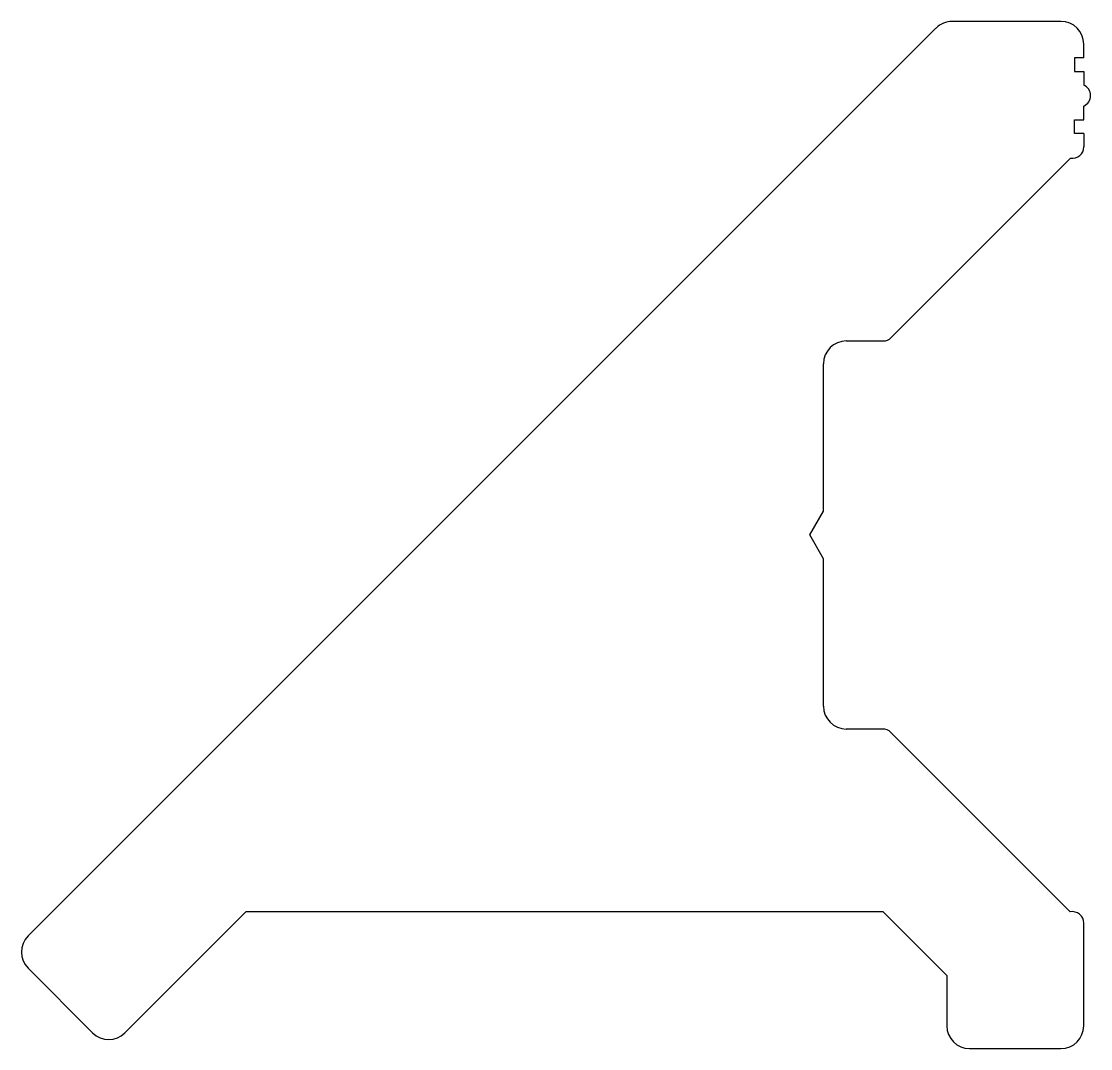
# Model space of a CAD drawing. Extents: x 2403.6 to 2427, y 1949.6 to 1972.1.
import ezdxf

# ---------------------------------------------------------------- set-up
doc = ezdxf.new("R2010")
doc.units = 0
doc.layers.get('0').update_dxf_attribs({"linetype": 'CONTINUOUS'})

msp = doc.modelspace()

# ---------------------------------------------------------------- linework, layer by layer
for p, q in [((2426.318, 1972.096), (2423.936, 1972.096)), ((2423.582, 1971.949), (2403.697, 1952.063)), ((2426.818, 1971.3), (2426.818, 1971.596)), ((2426.618, 1971.3), (2426.618, 1971)), ((2426.818, 1971.3), (2426.618, 1971.3)), ((2426.618, 1971), (2426.818, 1971)), ((2426.818, 1971), (2426.818, 1970.7)), ((2426.818, 1969.941), (2426.818, 1970.241)), ((2426.618, 1969.641), (2426.618, 1969.941)), ((2426.618, 1969.941), (2426.818, 1969.941)), ((2426.818, 1969.641), (2426.618, 1969.641)), ((2426.818, 1969.641), (2426.818, 1969.346)), ((2422.6, 1965.169), (2426.53, 1969.099)), ((2421.618, 1965.096), (2422.424, 1965.096)), ((2421.118, 1961.365), (2421.118, 1964.596)), ((2420.818, 1960.846), (2421.118, 1961.365)), ((2421.118, 1960.326), (2420.818, 1960.846)), ((2421.118, 1957.096), (2421.118, 1960.326)), ((2422.416, 1956.596), (2421.618, 1956.596)), ((2426.524, 1952.592), (2422.593, 1956.522)), ((2405.818, 1949.942), (2408.471, 1952.596)), ((2408.471, 1952.596), (2422.418, 1952.596)), ((2422.418, 1952.596), (2423.818, 1951.196)), ((2426.818, 1950.096), (2426.818, 1952.346)), ((2403.697, 1951.356), (2405.111, 1949.942)), ((2423.818, 1951.196), (2423.818, 1950.096)), ((2424.318, 1949.596), (2426.318, 1949.596))]:
    msp.add_line(p, q)
for centre, radius, start, end in [((2423.936, 1971.596), 0.5, 90, 135), ((2426.318, 1971.596), 0.5, 0, 90), ((2426.718, 1970.471), 0.25, 293.5782, 66.4218), ((2426.568, 1969.346), 0.25, 261.1534, 0), ((2421.618, 1964.596), 0.5, 90, 180), ((2422.424, 1965.346), 0.25, 270, 315), ((2421.618, 1957.096), 0.5, 180, 270), ((2422.416, 1956.346), 0.25, 45, 90), ((2426.568, 1952.346), 0.25, 0, 100.3101), ((2404.05, 1951.71), 0.5, 135, 225), ((2424.318, 1950.096), 0.5, 180, 270), ((2426.318, 1950.096), 0.5, 270, 360), ((2405.464, 1950.296), 0.5, 225, 315)]:
    msp.add_arc(centre, radius, start, end)

doc.saveas('drawing.dxf')
